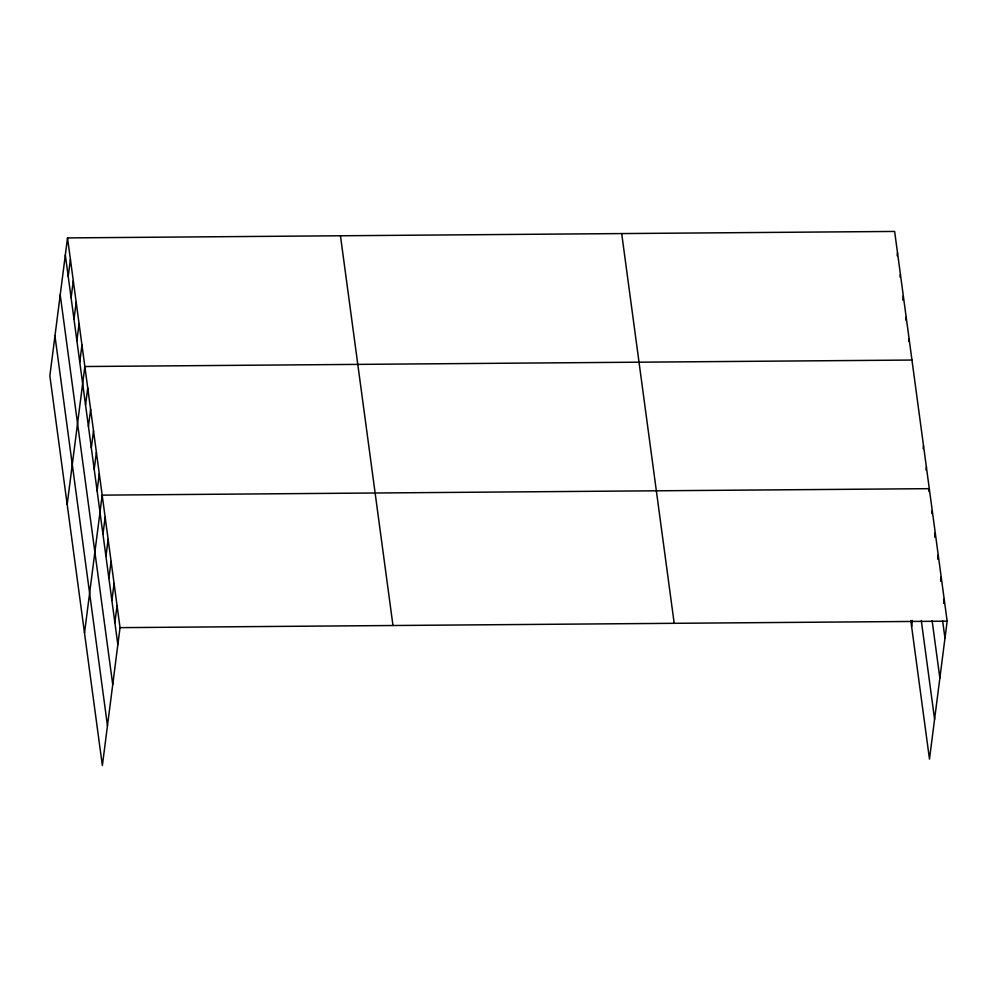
<?xml version="1.0" encoding="UTF-8"?>
<svg xmlns="http://www.w3.org/2000/svg" width="997" height="997" viewBox="0 0 997 997"><rect width="100%" height="100%" fill="white"/><g stroke="black" fill="none" stroke-linecap="round" stroke-linejoin="round"><path stroke-width="1.5" d="M67.522 237.909L49.85 375.819L102.367 765.559L120.026 627.649L67.522 237.909L894.633 231.441L947.15 621.181L929.478 759.091L910.809 620.458M68.22 276.406L70.401 259.345M71.111 297.841L73.292 280.78M74.002 319.277L76.183 302.216M76.881 340.712L79.075 323.651M79.772 362.148L81.953 345.087M67.173 504.432L84.845 366.522L911.968 360.054M85.543 405.019L87.736 387.958M88.434 426.454L90.627 409.393M91.325 447.89L93.506 430.829M94.216 469.325L96.397 452.264M97.095 490.761L99.289 473.7M84.508 633.045L102.18 495.135L929.291 488.667L928.93 491.509M102.965 534.28L105.146 517.219M105.944 556.363L108.125 539.302M108.91 578.447L111.103 561.398M111.888 600.53L114.082 583.482M114.867 622.627L117.048 605.565M897.163 255.718L897.524 252.877M900.054 277.154L900.416 274.312M902.759 300.01L903.307 295.748M905.824 320.025L906.186 317.183M908.716 341.46L909.077 338.619M923.16 448.638L923.521 445.796M926.039 470.073L926.412 467.232M911.632 626.577L912.417 620.446M931.908 513.592L932.27 510.751M934.7 537.109L935.248 532.834M937.678 559.192L938.227 554.93M940.657 581.276L941.193 577.014M943.623 603.359L944.171 599.097M120.026 627.649L947.15 621.181M942.589 620.57L944.969 638.242M932.12 620.695L939.859 678.122M921.303 620.558L934.588 719.211M621.692 233.572L674.196 623.312M340.463 235.778L392.98 625.518M65.328 254.97L117.845 644.71M60.219 294.85L112.736 684.59M54.96 335.939L107.464 725.679"/></g></svg>
